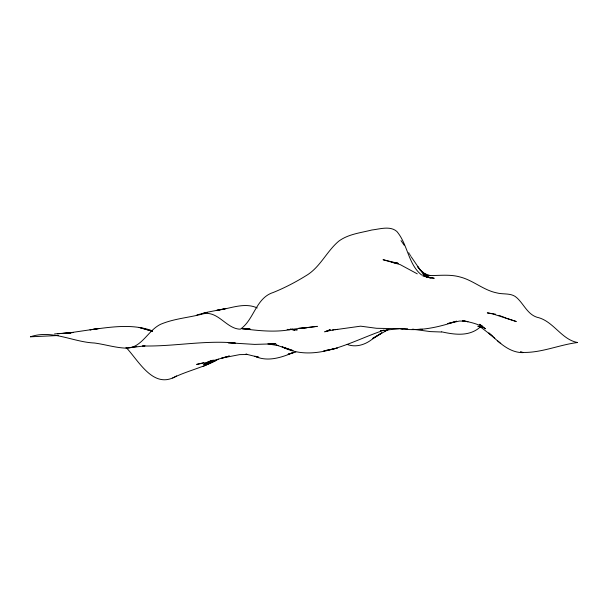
<?xml version="1.0" encoding="UTF-8"?>
<svg xmlns="http://www.w3.org/2000/svg" width="608" height="608" viewBox="0 0 608 608"><rect width="100%" height="100%" fill="white"/><g stroke="black" fill="none" stroke-linecap="round" stroke-linejoin="round"><path stroke-width="0.91" d="M176.533 375.926C153.634 390.26 138.882 360.909 126.023 347.366M480.677 326.64C469.779 336.832 454.784 334.75 441.522 331.808M213.324 360.065L206.477 364.017L211.926 360.878M172.649 378.032C187.462 370.644 203.961 367.407 218.378 359.168M211.728 360.825L205.101 364.306L212.937 360.255M329.665 329.977L324.695 331.831L329.977 329.832M211.219 361.023L203.718 364.534L211.592 360.924M203.125 366.434L215.802 360.559M330.433 329.802L327.271 331.109L333.746 329.848M388.854 329.346L384.454 331.094L388.162 329.597L372.628 338.474L381.847 332.85L371.374 339.834C364.504 344.972 355.505 347.632 347.191 344.432M335.107 329.688L337.714 329.354L332.492 330.022M58.193 335.51L30.4 336.809C52.09 329.3 72.876 342.106 94.483 343.011C105.093 344.432 115.436 347.791 126.168 348.141C138.274 348.338 145.092 336.893 153.041 329.635A60.99 38.578 87.4 0 1 160.398 324.391C173.432 318.774 187.91 317.748 201.582 314.268C217.596 309.107 226.009 329.065 240.358 329.179C254.152 319.823 255.717 297.996 273.243 292.478C284.544 287.903 295.404 282.272 305.763 275.857C320.036 267.649 326.466 251.522 338.732 241.194C348.316 234.057 360.605 232.872 371.86 229.991C379.871 229.11 390.055 225.568 396.819 231.435C407.763 244.203 408.105 264.184 421.466 274.9C434.013 276.792 447.245 273.387 459.785 276.921C472.986 280.144 483.368 290.183 496.751 292.889C503.424 294.72 511.404 292.577 516.868 297.798C523.769 304.015 527.501 314.222 536.948 317.239C553.371 320.773 561.275 339.598 577.6 342.517C559.406 344.766 541.629 352.86 523.192 352.42M295.807 352.085L288.086 354.206L293.102 352.655C281.04 357.641 267.543 362.125 254.851 356.242L258.78 357.284L246.035 354.16M196.901 314.936L208.529 311.98L225.72 308.598L216.76 310.346C229.984 308.818 244.173 301.956 257.23 307.944M201.75 313.66L207.168 312.292M203.642 362.702L196.642 364.42L206.948 362.376L229.414 356.022L221.73 358.104L239.62 354.624L247.593 354.487L245.966 354.145M208.012 361.638L211.508 360.78M131.313 347.487L145.023 345.876L142.614 345.952C173.592 346.727 204.288 340.077 235.266 343.003L228.251 342.783L254.691 344.402L275.834 343.771L267.87 343.915L278.434 345.64L276.275 344.994M126.168 348.141L136.732 346.552M380.593 330.699L383.861 330.235C351.986 340.738 315.742 363.926 282.112 346.834L293.018 350.611L283.45 347.343M380.699 330.699L399.365 328.654M300.99 328.419L317.338 326.352L288.8 329.68L292.63 329.209C275.948 332.644 259.031 330.767 242.394 328.67L250.108 328.996L241.733 328.73M482.668 326.283L479.286 326.709L482.501 327.56L477.827 326.192L481.893 327.682M337.668 329.369L360.635 326.169L376.504 328.29L403.142 328.784L400.596 328.753C419.664 331.558 438.573 327.279 456.6 321.191L447.686 323.593L459.504 321.047L465.074 321.168L462.582 320.849L467.962 321.723L465.447 321.214C472.393 322.696 479.682 324.391 485.389 328.799L479.758 324.406M306.903 327.697L298.847 328.176M54.553 333.936L73.408 332.492L68.484 332.986L99.043 328.495L89.992 329.817C110.626 327.058 132.43 323.448 152.502 330.851M62.913 333.412L70.642 332.857L57.334 333.769M421.108 329.316L417.24 329.437L422.522 329.278M403.028 328.632L407.679 328.761M441.4 332.006L430.426 331.603L413.334 329.308M523.062 352.64C508.858 352.746 498.56 341.764 488.832 332.964L494.714 338.306M412.239 329.217L414.116 329.414M287.128 329.392L297.266 329.87L290.252 329.3M397.738 263.249L391.978 262.322L398.194 263.363L383.032 259.7L400.17 264.609L417.278 273.851M290.305 329.262L294.812 330.022L290.115 329.202M495.535 314.184L487.297 312.869L492.7 313.888L516.26 321.518L506.684 318.341M423.008 276.108L434.211 278.282L425.912 276.769L431.33 277.864L428.822 277.468L430.297 277.947L424.164 275.682M520.463 351.629L522.287 352.154M287.645 348.954L276.344 345.04M429.993 275.523L424.49 273.615L427.188 275.644L421.374 271.039L426.489 275.675L420.576 270.195L425.782 275.698L419.763 269.276L425.083 275.69L417.704 266.661L420.409 270.302L411.32 256.964M152.524 331.261L139.156 327.416L152.555 331.345M499.001 315.354L501.144 316.137M501.836 316.403L505.993 318.06M480.381 326.823L491.978 335.821M482.486 326.496L479.598 324.292L482.668 326.709M497.633 340.86L500.764 343.505M401.006 240.601L404.176 245.184M410.453 255.558L410.886 256.264M409.587 254.136L410.02 254.843M408.72 252.708L409.154 253.422M337.075 348.186L323.988 350.884L337.075 348.186"/></g></svg>
